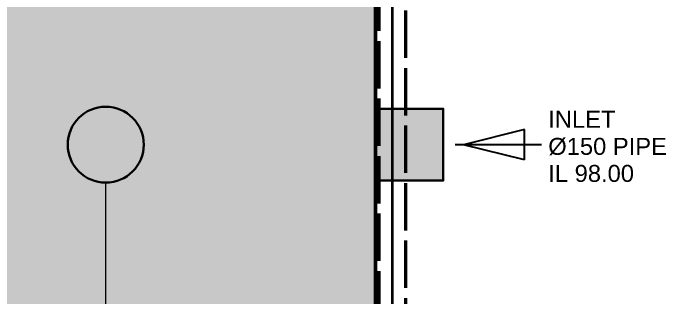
# Model space of a CAD drawing. Header units: millimetres. Extents: x -1751 to 4297, y -1079 to 3281.
# Drawn here: x 2695 to 4055, y 755 to 1350 of the extents above; entities that cross this region are included whole.
import ezdxf

# ---------------------------------------------------------------- set-up
doc = ezdxf.new("R2010")
doc.units = ezdxf.units.MM
doc.linetypes.add('DASH_99_21', pattern=[119.944444, 98.777778, -21.166667])
for name, color, linetype in [('ANNOTATIONS', 7, 'Continuous'), ('FLOW_INLET', 1, 'Continuous'), ('GEOFAB', 5, 'Continuous'), ('MODULE_ART', 7, 'Continuous'), ('PIPES', 7, 'Continuous'), ('TANK', 7, 'Continuous')]:
    doc.layers.add(name, color=color, linetype=linetype)
doc.styles.add('ARIAL', font='arial.ttf')

# ---------------------------------------------------------------- blocks, each defined once
blk = doc.blocks.new('atlancube_face')
at = {"true_color": 0x000000}
blk.add_solid([(-1.8, -1.8), (1151.8, -1.8), (-1.8, 781.8), (1151.8, 781.8)], dxfattribs=at)

msp = doc.modelspace()

# ---------------------------------------------------------------- hatches: boundary and pattern name
at = {"layer": 'PIPES', "true_color": 0xbfbfbf}
h = msp.add_hatch(color=7, dxfattribs=at)
h.dxf.hatch_style = 1
h.paths.add_polyline_path([(2809.1, 1075, 1), (2967.6, 1075, 1)])

# ---------------------------------------------------------------- linework, layer by layer
at = {"layer": 'ANNOTATIONS', "lineweight": 18, "true_color": 0xffffff}
msp.add_line((2888.3, -4.2), (2888.3, 995.8), dxfattribs=at)
at = {"layer": 'FLOW_INLET', "color": 1, "lineweight": 30}
for p, q in [((3760.4, 1106.8), (3633.4, 1075)), ((3760.4, 1043.2), (3760.4, 1106.8)), ((3795.7, 1075), (3615.8, 1075)), ((3760.4, 1043.2), (3633.4, 1075))]:
    msp.add_line(p, q, dxfattribs=at)
at = {"layer": 'GEOFAB', "color": 5, "linetype": 'DASH_99_21', "lineweight": 50}
msp.add_line((3513.5, -63.5), (3513.5, 2088.2), dxfattribs=at)
at = {"layer": 'GEOFAB', "color": 6, "lineweight": 40}
msp.add_line((3485.3, -35.3), (3485.3, 2060), dxfattribs=at)
at = {"layer": 'GEOFAB', "color": 5, "linetype": 'DASH_99_21', "lineweight": 53}
msp.add_lwpolyline([(-7.1, -7.1), (3457.1, -7.1), (3457.1, 1567.1), (-7.1, 1567.1)], close=True, dxfattribs=at)
at = {"layer": 'PIPES', "lineweight": 35}
msp.add_lwpolyline([(3450, 1000), (3591.1, 1000), (3591.1, 1150), (3450, 1150)], close=True, dxfattribs=at)
at = {"layer": 'PIPES', "color": 1, "lineweight": 35}
msp.add_circle((2888.3, 1075), 79.2, dxfattribs=at)
at = {"layer": 'PIPES', "true_color": 0xbfbfbf}
msp.add_solid([(3450, 1000), (3591.1, 1000), (3450, 1150), (3591.1, 1150)], dxfattribs=at)
at = {"layer": 'TANK', "lineweight": 53}
msp.add_lwpolyline([(0, 0), (3450, 0), (3450, 1560), (0, 1560)], close=True, dxfattribs=at)

# ---------------------------------------------------------------- block references
at = {"layer": 'MODULE_ART'}
for p in [(2300, 780), (2300, 0)]:
    msp.add_blockref('atlancube_face', p, dxfattribs=at)

# ---------------------------------------------------------------- texts
at = {"layer": 'ANNOTATIONS', "style": 'ARIAL'}
for s, p in [('INLET', (3809.8, 1110.3)), ('Ø150 PIPE', (3809.8, 1053.8)), ('IL 98.00', (3809.8, 997.4))]:
    msp.add_text(s, height=35.36, dxfattribs=at).set_placement(p)

doc.saveas('drawing.dxf')
